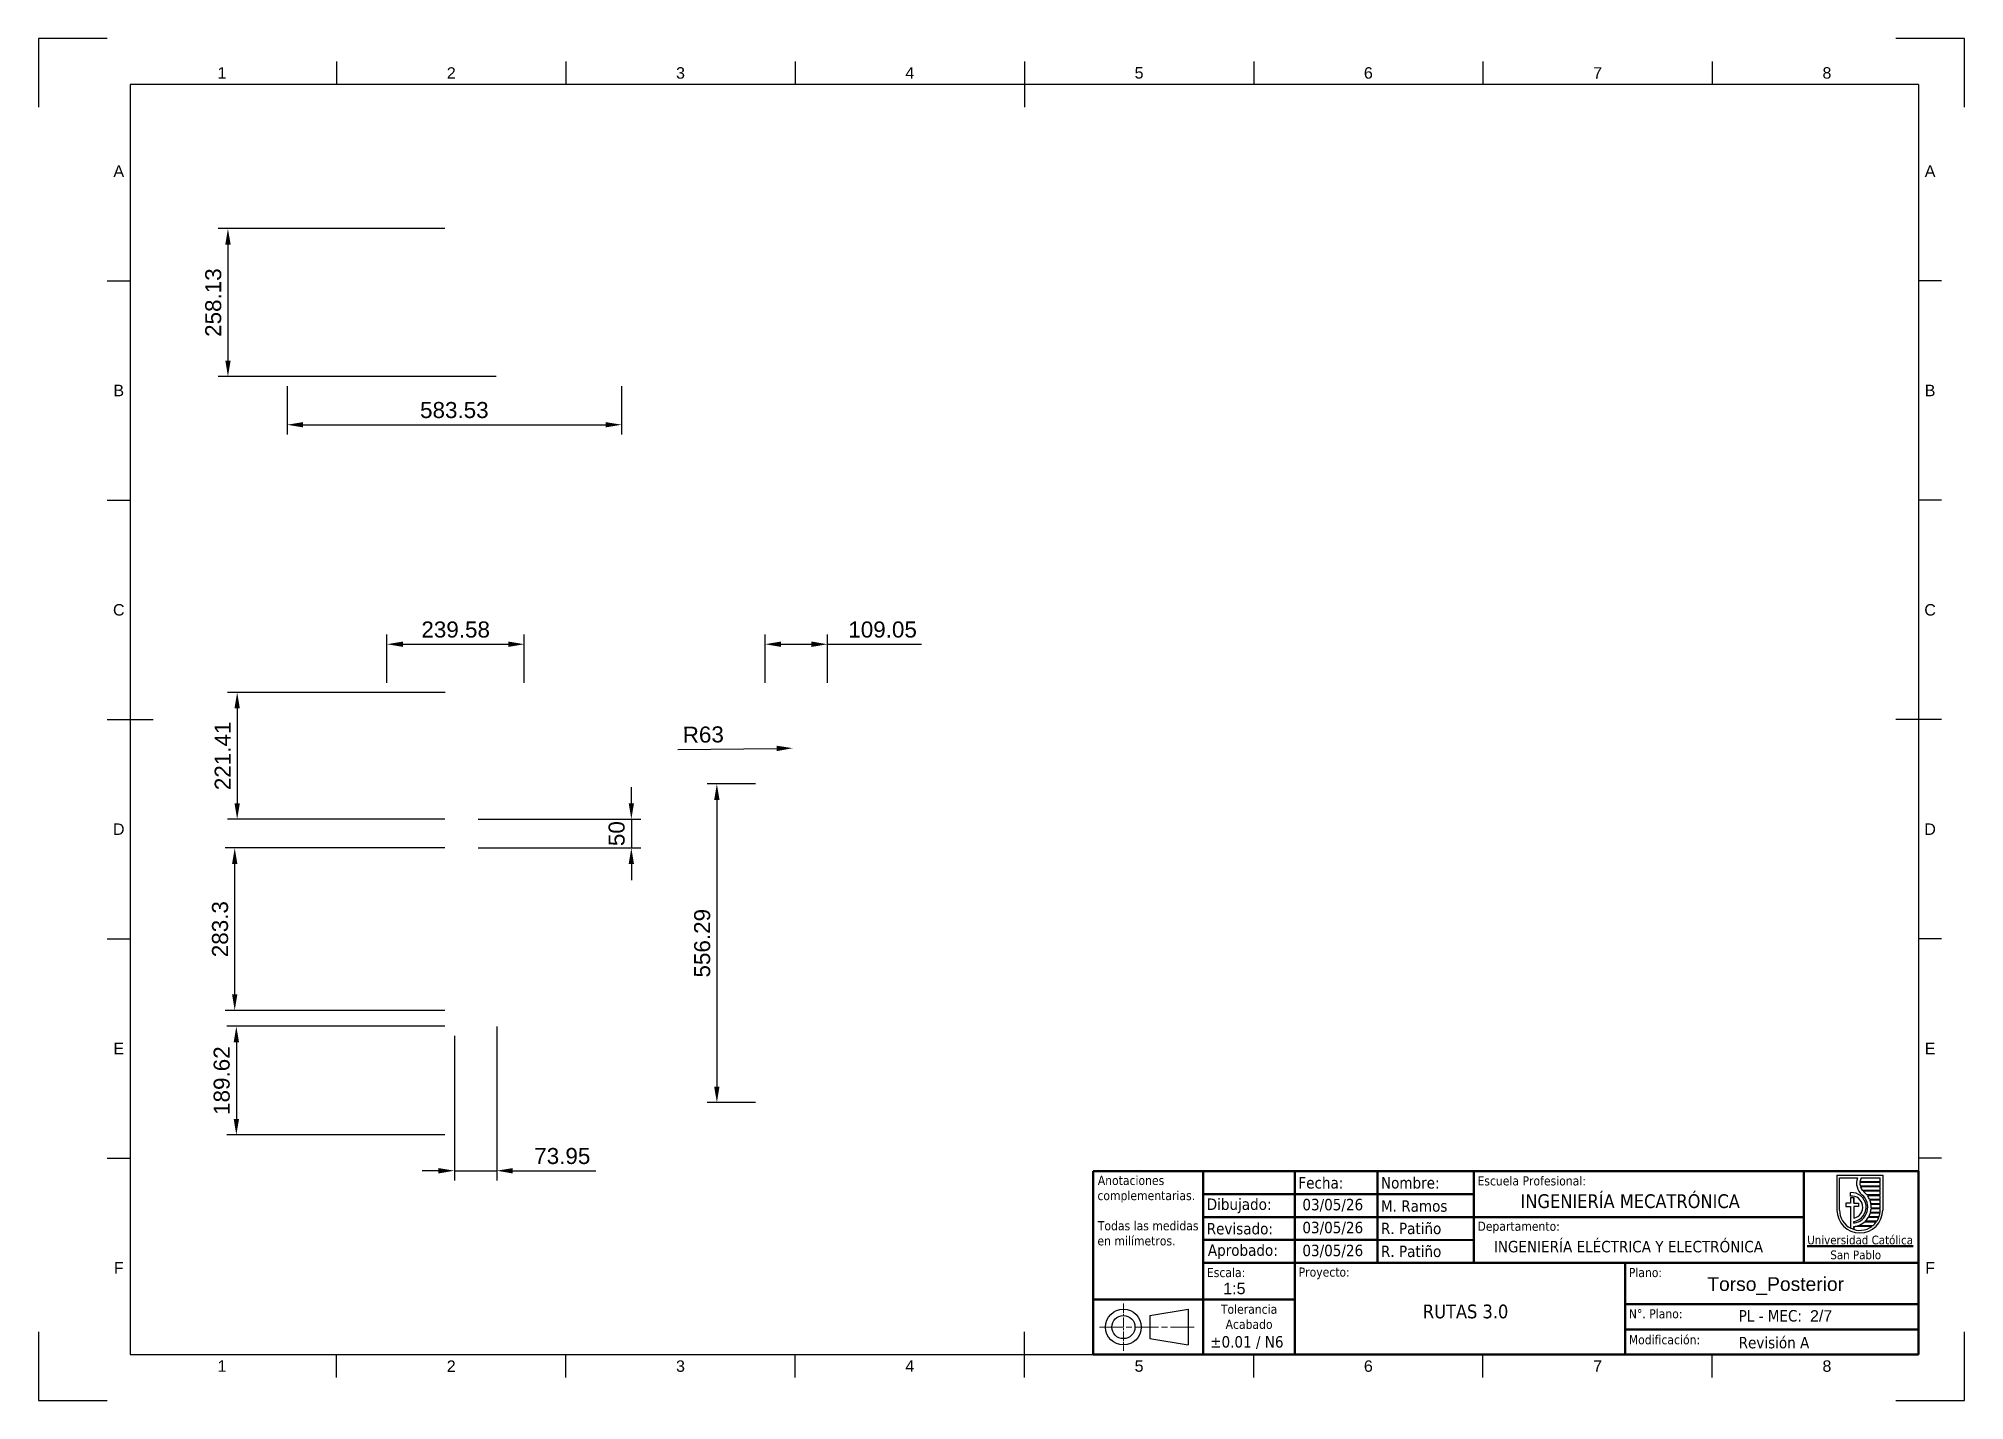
# Paper-space layout 'Torso_2' of a CAD drawing. Header units: millimetres. Extents: x 0 to 420, y 0 to 297.
import ezdxf
from ezdxf.enums import TextEntityAlignment as Align

# ---------------------------------------------------------------- set-up
doc = ezdxf.new("R2010")
doc.units = ezdxf.units.MM
doc.header["$LTSCALE"] = 0.75
doc.linetypes.add('CHAIN', pattern=[0.3543, 0.2362, -0.0295, 0.0591, -0.0295])
for name, color, linetype, lineweight in [('BORDER', 7, 'Continuous', 25), ('FD_Dimensions', 7, 'Continuous', 25), ('Notes', 7, 'Continuous', 25), ('Title (ISO)', 7, 'Continuous', 50), ('TITLEBLOCK', 7, 'Continuous', 35)]:
    doc.layers.add(name, color=color, linetype=linetype, lineweight=lineweight)
doc.styles.add('FusionTitle', font='arial.ttf')
doc.styles.add('MtXpl_Tahoma', font='tahoma.ttf')
doc.styles.add('MtXpl_Tahoma_1', font='tahomabd.ttf')
doc.styles.get("Standard").update_dxf_attribs({"font": 'arial.ttf'})
doc.dimstyles.new('Dim-ISO-25', dxfattribs={"dimtxt": 3.5, "dimasz": 3.5, "dimexe": 2.1, "dimexo": 2.1, "dimgap": 1.4, "dimtad": 1, "dimzin": 12, "dimdsep": 46, "dimtxsty": 'Standard', "dimcen": 0, "dimazin": 3, "dimtp": 0.1, "dimtm": 0.1, "dimtfac": 0.714286, "dimtmove": 0, "dimatfit": 3, "dimfxl": 1, "dimtzin": 12, "dimarcsym": 0})

# ---------------------------------------------------------------- blocks, each defined once
blk = doc.blocks.new('ISO_A3_SHEET')
at = {"layer": 'BORDER'}
for p, q in [((65, 292), (65, 287)), ((115, 292), (115, 287)), ((165, 292), (165, 287)), ((215, 292), (215, 282)), ((265, 292), (265, 287)), ((315, 292), (315, 287)), ((365, 292), (365, 287)), ((410, 287), (20, 287)), ((20, 287), (20, 10)), ((410, 287), (410, 10)), ((15, 244.16666), (20, 244.16666)), ((415, 244.16666), (410, 244.16666)), ((15, 196.33333), (20, 196.33333)), ((415, 196.33333), (410, 196.33333)), ((15, 148.5), (25, 148.5)), ((415, 148.5), (405, 148.5)), ((15, 100.66667), (20, 100.66667)), ((415, 100.66667), (410, 100.66667)), ((15, 52.83334), (20, 52.83334)), ((415, 52.83334), (410, 52.83334)), ((215, 5), (215, 15)), ((20, 10), (410, 10)), ((65, 5), (65, 10)), ((115, 5), (115, 10)), ((165, 5), (165, 10)), ((265, 5), (265, 10)), ((315, 5), (315, 10)), ((365, 5), (365, 10))]:
    blk.add_line(p, q, dxfattribs=at)
at = {"layer": 'Defpoints'}
for p, q in [((15, 297), (0, 297)), ((0, 297), (0, 282)), ((420, 297), (405, 297)), ((420, 282), (420, 297)), ((0, 15), (0, 0)), ((420, 0), (420, 15)), ((0, 0), (15, 0)), ((405, 0), (420, 0))]:
    blk.add_line(p, q, dxfattribs=at)
at = {"layer": 'BORDER', "style": 'FusionTitle'}
for s, p in [('1', (40, 289.5)), ('2', (90, 289.5)), ('3', (140, 289.5)), ('4', (190, 289.5)), ('5', (240, 289.5)), ('6', (290, 289.5)), ('7', (340, 289.5)), ('8', (390, 289.5)), ('A', (17.5, 268.08333)), ('A', (412.5, 268.08333)), ('B', (17.5, 220.25)), ('B', (412.5, 220.25)), ('C', (17.5, 172.41667)), ('C', (412.5, 172.41667)), ('D', (17.5, 124.58334)), ('D', (412.5, 124.58334)), ('E', (17.5, 76.75001)), ('E', (412.5, 76.75001)), ('F', (17.5, 28.91668)), ('F', (412.5, 28.91668)), ('1', (40, 7.5)), ('2', (90, 7.5)), ('3', (140, 7.5)), ('4', (190, 7.5)), ('5', (240, 7.5)), ('6', (290, 7.5)), ('7', (340, 7.5)), ('8', (390, 7.5))]:
    blk.add_text(s, height=2.5, dxfattribs=at).set_placement(p, align=Align.MIDDLE)
blk = doc.blocks.new('MEC_UCSP_2026_ROTULO')
at = {"color": 7, "lineweight": 25}
blk.add_line((-17.82, 39.13), (-7.82, 39.13), dxfattribs=at)
at = {"lineweight": 25}
for p, q in [((-17.82, 39.13), (-17.82, 31.53)), ((-17.26, 31.53), (-17.26, 38.57)), ((-17.26, 38.57), (-13.32, 38.57)), ((-12.52, 38.57), (-8.38, 38.57)), ((-8.38, 37.69), (-8.38, 38.57)), ((-7.82, 39.13), (-7.82, 31.53)), ((-14.86, 34.59), (-14.86, 35.33)), ((-14.86, 34.23), (-14.86, 33.01)), ((-14.86, 34.23), (-14.12, 34.23)), ((-14.12, 34.23), (-14.12, 33.01)), ((-8.38, 37.53), (-12.79, 37.53)), ((-8.38, 37.69), (-12.78, 37.69)), ((-8.38, 36.73), (-12.71, 36.73)), ((-8.38, 36.58), (-12.66, 36.58)), ((-8.38, 35.77), (-12.21, 35.77)), ((-8.38, 35.62), (-12.08, 35.62)), ((-8.38, 34.82), (-11.28, 34.82)), ((-8.38, 34.66), (-11.16, 34.66)), ((-8.38, 33.86), (-10.71, 33.86)), ((-8.38, 33.71), (-10.64, 33.71)), ((-8.38, 36.73), (-8.38, 37.53)), ((-8.38, 35.77), (-8.38, 36.58)), ((-8.38, 34.82), (-8.38, 35.62)), ((-8.38, 33.86), (-8.38, 34.66)), ((-8.38, 32.9), (-8.38, 33.71)), ((-14.86, 33.01), (-15.86, 33.01)), ((-15.86, 33.01), (-15.86, 32.27)), ((-15.86, 32.27), (-14.86, 32.27)), ((-14.86, 32.27), (-14.86, 27.58)), ((-14.12, 33.01), (-13.13, 33.01)), ((-14.12, 32.27), (-14.12, 29.78)), ((-13.13, 32.27), (-14.12, 32.27)), ((-13.13, 33.01), (-13.13, 32.27)), ((-8.7, 29.88), (-11.02, 29.88)), ((-8.64, 30.03), (-10.92, 30.03)), ((-8.44, 30.84), (-10.57, 30.84)), ((-8.41, 30.99), (-10.52, 30.99)), ((-8.38, 32.9), (-10.42, 32.9)), ((-8.38, 32.75), (-10.39, 32.75)), ((-8.38, 31.79), (-10.37, 31.79)), ((-8.38, 31.95), (-10.36, 31.95)), ((-8.38, 31.95), (-8.38, 32.75)), ((-8.38, 31.53), (-8.38, 31.79)), ((-14.12, 29.03), (-14.12, 28.67)), ((-14.12, 27.93), (-14.12, 27.28)), ((-10.17, 27.97), (-13.85, 27.97)), ((-9.97, 28.12), (-13.26, 28.12)), ((-9.22, 28.92), (-11.84, 28.92)), ((-9.12, 29.08), (-11.67, 29.08))]:
    blk.add_line(p, q, dxfattribs=at)
for p, q in [((-14.12, 34.23), (-14.12, 33.01)), ((-14.12, 29.03), (-14.12, 28.67)), ((-14.12, 27.93), (-14.12, 27.28))]:
    blk.add_line(p, q)
for centre, radius, start, end in [((-10.22, 37.4), 3.32, 159.4919, 229.9701), ((-10.22, 37.4), 2.58, 153.2124, 173.7257), ((-14.62, 32.16), 3.17, 279.0593, 94.3439), ((-14.62, 32.16), 2.44, 281.8358, 95.6623), ((-14.62, 32.16), 3.53, 278.1382, 49.9701), ((-10.22, 37.4), 2.58, 177.1373, 195.1765), ((-10.22, 37.4), 2.58, 198.7319, 219.2627), ((-14.62, 32.16), 4.27, 38.4452, 49.9701), ((-14.62, 32.16), 4.27, 23.4265, 35.8674), ((-14.62, 32.16), 4.27, 9.9842, 21.2057), ((-12.82, 31.53), 5, 180, 0), ((-12.82, 31.53), 4.44, 180, 306.7065), ((-14.62, 32.16), 4.27, 313.664, 327.6519), ((-14.62, 32.16), 4.27, 330.0525, 341.8885), ((-14.62, 32.16), 4.27, 344.0373, 355.0278), ((-14.62, 32.16), 4.27, 357.0871, 7.9045), ((-12.82, 31.53), 4.44, 326.5146, 338.2428), ((-12.82, 31.53), 4.44, 340.3541, 351.0741), ((-12.82, 31.53), 4.44, 353.0681, 0), ((-14.62, 32.16), 4.27, 276.7227, 280.4384), ((-14.62, 32.16), 4.27, 288.631, 310.6014), ((-12.82, 31.53), 4.44, 309.8932, 324.1128)]:
    blk.add_arc(centre, radius, start, end, dxfattribs=at)
at = {"lineweight": 35}
blk.add_arc((-10.22, 37.4), 2.58, 223.8063, 229.9701, dxfattribs=at)
at = {"layer": 'Title (ISO)'}
for p, q in [((0, 40), (-180, 40)), ((-180, 40), (-180, 12)), ((-156, 35), (-156, 40)), ((-136, 35), (-136, 40)), ((-118, 35), (-118, 40)), ((-97, 35), (-97, 40)), ((-25, 20), (-25, 40)), ((0, 11), (0, 40)), ((-156, 29.95), (-156, 35)), ((-156, 35), (-136, 35)), ((-136, 35), (-118, 35)), ((-136, 30), (-136, 35)), ((-118, 30), (-118, 35.01)), ((-118, 35), (-97, 35)), ((-97, 30), (-97, 35)), ((-156, 30), (-136, 30)), ((-156, 24.96), (-156, 29.95)), ((-136, 20), (-136, 30)), ((-136, 30), (-136, 30)), ((-118, 30), (-136, 30)), ((-118, 25.06), (-118, 30)), ((-97, 30), (-118, 30)), ((-97, 30), (-25, 30)), ((-97, 25), (-97, 30)), ((-156, 25), (-136, 25)), ((-156, 20), (-156, 24.96)), ((-136, 25), (-118, 25)), ((-118, 20), (-118, 25.06)), ((-97, 24.94), (-118, 25)), ((-97, 20), (-97, 25)), ((-136, 20), (-156, 20)), ((-156, 12), (-156, 20)), ((-136, 12), (-136, 20)), ((-136, 20), (-118, 20)), ((-97, 20), (-118, 20)), ((-97, 20), (-64, 20)), ((-64, 11), (-64, 20)), ((-64, 20), (0, 20)), ((-180, 12), (-156, 12)), ((-180, 0), (-180, 12)), ((-136, 12), (-156, 12)), ((-156, 12), (-156, 0)), ((-136, 12), (-136, 0)), ((-64, 11), (0, 11)), ((-64, 5.5), (-64, 11)), ((0, 0), (0, 11)), ((-64, 0), (-64, 5.5)), ((-64, 5.5), (-0.09, 5.5)), ((-180, 0), (0, 0))]:
    blk.add_line(p, q, dxfattribs=at)
at = {"layer": 'Title (ISO)', "linetype": 'CHAIN', "lineweight": 18, "ltscale": 11.506328}
blk.add_line((-173.41, 11.18), (-173.41, 0.82), dxfattribs=at)
at = {"layer": 'Title (ISO)', "lineweight": 25}
for p, q in [((-167.64, 8.52), (-159.31, 9.9)), ((-167.64, 8.52), (-167.64, 3.48)), ((-159.31, 9.9), (-159.31, 2.1)), ((-167.64, 3.48), (-159.31, 2.1))]:
    blk.add_line(p, q, dxfattribs=at)
at = {"layer": 'Title (ISO)', "linetype": 'CHAIN', "lineweight": 18, "ltscale": 29.126099}
blk.add_line((-178.64, 6), (-158, 6), dxfattribs=at)
at = {"layer": 'Title (ISO)', "lineweight": 25}
for radius in [3.9, 2.52]:
    blk.add_circle((-173.41, 6), radius, dxfattribs=at)
at = {"layer": 'Title (ISO)'}
for s, height, style, p in [('Anotaciones', 2, 'MtXpl_Tahoma', (-179, 36.99)), ('Fecha:', 2.5, 'MtXpl_Tahoma', (-135.25, 36.22)), ('Nombre:', 2.5, 'MtXpl_Tahoma', (-117.25, 36.22)), ('Escuela Profesional:', 2, 'MtXpl_Tahoma', (-96.2, 36.9)), ('complementarias.', 2, 'MtXpl_Tahoma', (-179.08, 33.69)), ('Dibujado:', 2.5, 'MtXpl_Tahoma', (-155.25, 31.55)), ('03/05/26', 2.5, 'MtXpl_Tahoma', (-134.38, 31.47)), ('M. Ramos', 2.5, 'MtXpl_Tahoma', (-117.25, 31.16)), ('INGENIERÍA MECATRÓNICA', 3, 'MtXpl_Tahoma', (-86.81, 31.97)), ('Todas las medidas', 2, 'MtXpl_Tahoma', (-179, 27.11)), ('en milímetros.', 2, 'MtXpl_Tahoma', (-179.08, 23.82)), ('Revisado:', 2.5, 'MtXpl_Tahoma', (-155.25, 26.22)), ('03/05/26', 2.5, 'MtXpl_Tahoma', (-134.38, 26.47)), ('R. Patiño', 2.5, 'MtXpl_Tahoma', (-117.25, 26.27)), ('Departamento:', 2, 'MtXpl_Tahoma', (-96.2, 27)), ('INGENIERÍA ELÉCTRICA Y ELECTRÓNICA', 2.5, 'MtXpl_Tahoma', (-92.63, 22.31)), ('%%UUniversidad Católica', 1.9, 'MtXpl_Tahoma', (-24.29, 24.05)), ('Aprobado:', 2.5, 'MtXpl_Tahoma', (-155, 21.54)), ('03/05/26', 2.5, 'MtXpl_Tahoma', (-134.38, 21.47)), ('R. Patiño', 2.5, 'MtXpl_Tahoma', (-117.25, 21.27)), ('San Pablo', 1.9, 'MtXpl_Tahoma_1', (-19.25, 20.8)), ('Escala:', 2, 'MtXpl_Tahoma', (-155.2, 16.91)), ('Proyecto:', 2, 'MtXpl_Tahoma', (-135.2, 17)), ('Plano:', 2, 'MtXpl_Tahoma', (-63.2, 16.91)), ('Tolerancia', 2, 'MtXpl_Tahoma', (-152.16, 8.91)), ('RUTAS 3.0', 3, 'MtXpl_Tahoma', (-108.11, 7.92)), ('N°. Plano:', 2, 'MtXpl_Tahoma', (-63.2, 7.91)), ('PL - MEC:', 2.5, 'MtXpl_Tahoma', (-39.25, 7.22)), ('Acabado', 2, 'MtXpl_Tahoma', (-151.13, 5.62)), ('Modificación:', 2, 'MtXpl_Tahoma', (-63.2, 2.25)), ('±0.01 / N6', 2.5, 'MtXpl_Tahoma', (-154.49, 1.54)), ('Revisión A', 2.5, 'MtXpl_Tahoma', (-39.25, 1.37))]:
    blk.add_text(s, height=height, dxfattribs=dict(at, style=style)).set_placement(p)
at = {"layer": 'TITLEBLOCK', "lineweight": 13}
for tag, p in [('SCALE', (-151.64, 13.18)), ('SHEET', (-23.69, 7.19))]:
    blk.add_attdef(tag, p, '', height=2.5, dxfattribs=at)
blk = doc.blocks.new('*D239')
at = {"layer": 'Defpoints', "color": 0, "transparency": 16777216}
for p in [(54.21, 223.28), (127.15, 223.28), (127.15, 212.78)]:
    blk.add_point(p, dxfattribs=at)
at = {"layer": 'FD_Dimensions', "color": 0, "lineweight": -2, "transparency": 16777216}
for p, q in [((54.21, 221.18), (54.21, 210.68)), ((127.15, 221.18), (127.15, 210.68)), ((57.71, 212.78), (123.65, 212.78))]:
    blk.add_line(p, q, dxfattribs=at)
at = {"layer": 'FD_Dimensions', "color": 0, "transparency": 16777216}
for points in [[(57.71, 213.36), (57.71, 212.19), (54.21, 212.78)], [(123.65, 213.36), (123.65, 212.19), (127.15, 212.78)]]:
    blk.add_solid(points, dxfattribs=at)
at = {"layer": 'FD_Dimensions', "color": 0, "transparency": 16777216, "insert": (90.68, 215.96), "char_height": 3.5, "attachment_point": 5}
blk.add_mtext('583.53', dxfattribs=at)
blk = doc.blocks.new('*D240')
at = {"layer": 'Defpoints', "color": 0, "transparency": 16777216}
for p in [(90.68, 255.54), (41.31, 223.28), (101.93, 223.28)]:
    blk.add_point(p, dxfattribs=at)
at = {"layer": 'FD_Dimensions', "color": 0, "lineweight": -2, "transparency": 16777216}
for p, q in [((88.58, 255.54), (39.21, 255.54)), ((41.31, 252.04), (41.31, 226.78)), ((99.83, 223.28), (39.21, 223.28))]:
    blk.add_line(p, q, dxfattribs=at)
at = {"layer": 'FD_Dimensions', "color": 0, "transparency": 16777216}
for points in [[(40.73, 252.04), (41.9, 252.04), (41.31, 255.54)], [(40.73, 226.78), (41.9, 226.78), (41.31, 223.28)]]:
    blk.add_solid(points, dxfattribs=at)
at = {"layer": 'FD_Dimensions', "color": 0, "transparency": 16777216, "insert": (38.12, 239.41), "char_height": 3.5, "attachment_point": 5, "rotation": 90}
blk.add_mtext('258.13', dxfattribs=at)
blk = doc.blocks.new('*D241')
at = {"layer": 'Defpoints', "color": 0, "transparency": 16777216}
for p in [(90.68, 81.6), (43.14, 57.9), (90.68, 57.9)]:
    blk.add_point(p, dxfattribs=at)
at = {"layer": 'FD_Dimensions', "color": 0, "lineweight": -2, "transparency": 16777216}
for p, q in [((88.58, 81.6), (41.04, 81.6)), ((43.14, 78.1), (43.14, 61.4)), ((88.58, 57.9), (41.04, 57.9))]:
    blk.add_line(p, q, dxfattribs=at)
at = {"layer": 'FD_Dimensions', "color": 0, "transparency": 16777216}
for points in [[(42.56, 78.1), (43.73, 78.1), (43.14, 81.6)], [(42.56, 61.4), (43.73, 61.4), (43.14, 57.9)]]:
    blk.add_solid(points, dxfattribs=at)
at = {"layer": 'FD_Dimensions', "color": 0, "transparency": 16777216, "insert": (39.96, 69.75), "char_height": 3.5, "attachment_point": 5, "rotation": 90}
blk.add_mtext('189.62', dxfattribs=at)
blk = doc.blocks.new('*D242')
at = {"layer": 'Defpoints', "color": 0, "transparency": 16777216}
for p in [(42.79, 120.49), (90.68, 120.49), (90.68, 85.07)]:
    blk.add_point(p, dxfattribs=at)
at = {"layer": 'FD_Dimensions', "color": 0, "lineweight": -2, "transparency": 16777216}
for p, q in [((88.58, 120.49), (40.69, 120.49)), ((42.79, 88.57), (42.79, 116.99)), ((88.58, 85.07), (40.69, 85.07))]:
    blk.add_line(p, q, dxfattribs=at)
at = {"layer": 'FD_Dimensions', "color": 0, "transparency": 16777216}
for points in [[(42.21, 116.99), (43.37, 116.99), (42.79, 120.49)], [(42.21, 88.57), (43.37, 88.57), (42.79, 85.07)]]:
    blk.add_solid(points, dxfattribs=at)
at = {"layer": 'FD_Dimensions', "color": 0, "transparency": 16777216, "insert": (39.6, 102.78), "char_height": 3.5, "attachment_point": 5, "rotation": 90}
blk.add_mtext('283.3', dxfattribs=at)
blk = doc.blocks.new('*D243')
at = {"layer": 'Defpoints', "color": 0, "transparency": 16777216}
for p in [(90.76, 154.41), (43.32, 126.74), (90.68, 126.74)]:
    blk.add_point(p, dxfattribs=at)
at = {"layer": 'FD_Dimensions', "color": 0, "lineweight": -2, "transparency": 16777216}
for p, q in [((88.66, 154.41), (41.22, 154.41)), ((43.32, 150.91), (43.32, 130.24)), ((88.58, 126.74), (41.22, 126.74))]:
    blk.add_line(p, q, dxfattribs=at)
at = {"layer": 'FD_Dimensions', "color": 0, "transparency": 16777216}
for points in [[(42.74, 150.91), (43.9, 150.91), (43.32, 154.41)], [(42.74, 130.24), (43.9, 130.24), (43.32, 126.74)]]:
    blk.add_solid(points, dxfattribs=at)
at = {"layer": 'FD_Dimensions', "color": 0, "transparency": 16777216, "insert": (40.16, 140.57), "char_height": 3.5, "attachment_point": 5, "rotation": 90}
blk.add_mtext('221.41', dxfattribs=at)
blk = doc.blocks.new('*D244')
at = {"layer": 'Defpoints', "color": 0, "transparency": 16777216}
for p in [(158.43, 134.48), (147.93, 64.95), (158.43, 64.95)]:
    blk.add_point(p, dxfattribs=at)
at = {"layer": 'FD_Dimensions', "color": 0, "lineweight": -2, "transparency": 16777216}
for p, q in [((156.33, 134.48), (145.83, 134.48)), ((147.93, 130.98), (147.93, 68.45)), ((156.33, 64.95), (145.83, 64.95))]:
    blk.add_line(p, q, dxfattribs=at)
at = {"layer": 'FD_Dimensions', "color": 0, "transparency": 16777216}
for points in [[(147.34, 130.98), (148.51, 130.98), (147.93, 134.48)], [(147.34, 68.45), (148.51, 68.45), (147.93, 64.95)]]:
    blk.add_solid(points, dxfattribs=at)
at = {"layer": 'FD_Dimensions', "color": 0, "transparency": 16777216, "insert": (144.74, 99.71), "char_height": 3.5, "attachment_point": 5, "rotation": 90}
blk.add_mtext('556.29', dxfattribs=at)
blk = doc.blocks.new('*D245')
at = {"layer": 'Defpoints', "color": 0, "transparency": 16777216}
for p in [(148.73, 142.05), (156.61, 142.14)]:
    blk.add_point(p, dxfattribs=at)
at = {"layer": 'FD_Dimensions', "color": 0, "lineweight": -2, "transparency": 16777216}
blk.add_line((139.43, 141.93), (160.98, 142.2), dxfattribs=at)
at = {"layer": 'FD_Dimensions', "color": 0, "transparency": 16777216}
blk.add_solid([(160.98, 142.78), (160.99, 141.61), (164.48, 142.24)], dxfattribs=at)
at = {"layer": 'FD_Dimensions', "color": 0, "transparency": 16777216, "insert": (144.97, 145.19), "char_height": 3.5, "attachment_point": 5, "rotation": 0.7023}
blk.add_mtext('R63', dxfattribs=at)
blk = doc.blocks.new('*D246')
at = {"layer": 'Defpoints', "color": 0, "transparency": 16777216}
for p in [(172.06, 164.91), (158.43, 154.41), (172.06, 154.41)]:
    blk.add_point(p, dxfattribs=at)
at = {"layer": 'FD_Dimensions', "color": 0, "lineweight": -2, "transparency": 16777216}
for p, q in [((158.43, 156.51), (158.43, 167.01)), ((161.93, 164.91), (168.56, 164.91)), ((172.06, 156.51), (172.06, 167.01)), ((172.06, 164.91), (192.58, 164.91))]:
    blk.add_line(p, q, dxfattribs=at)
at = {"layer": 'FD_Dimensions', "color": 0, "transparency": 16777216}
for points in [[(161.93, 165.5), (161.93, 164.33), (158.43, 164.91)], [(168.56, 165.5), (168.56, 164.33), (172.06, 164.91)]]:
    blk.add_solid(points, dxfattribs=at)
at = {"layer": 'FD_Dimensions', "color": 0, "transparency": 16777216, "insert": (184.07, 168.1), "char_height": 3.5, "attachment_point": 5}
blk.add_mtext('109.05', dxfattribs=at)
blk = doc.blocks.new('*D248')
at = {"layer": 'Defpoints', "color": 0, "transparency": 16777216}
for p in [(105.94, 164.91), (75.99, 154.41), (105.94, 154.41)]:
    blk.add_point(p, dxfattribs=at)
at = {"layer": 'FD_Dimensions', "color": 0, "lineweight": -2, "transparency": 16777216}
for p, q in [((75.99, 156.51), (75.99, 167.01)), ((79.49, 164.91), (102.44, 164.91)), ((105.94, 156.51), (105.94, 167.01))]:
    blk.add_line(p, q, dxfattribs=at)
at = {"layer": 'FD_Dimensions', "color": 0, "transparency": 16777216}
for points in [[(79.49, 165.5), (79.49, 164.33), (75.99, 164.91)], [(102.44, 165.5), (102.44, 164.33), (105.94, 164.91)]]:
    blk.add_solid(points, dxfattribs=at)
at = {"layer": 'FD_Dimensions', "color": 0, "transparency": 16777216, "insert": (90.97, 168.1), "char_height": 3.5, "attachment_point": 5}
blk.add_mtext('239.58', dxfattribs=at)
blk = doc.blocks.new('*D571')
at = {"layer": 'Defpoints', "color": 0, "transparency": 16777216}
for p in [(90.68, 81.6), (99.92, 83.62), (99.92, 50.1)]:
    blk.add_point(p, dxfattribs=at)
at = {"layer": 'FD_Dimensions', "color": 0, "lineweight": -2, "transparency": 16777216}
for p, q in [((99.92, 81.52), (99.92, 48)), ((90.68, 79.5), (90.68, 48)), ((87.18, 50.1), (83.68, 50.1)), ((90.68, 50.1), (99.92, 50.1)), ((103.42, 50.1), (121.53, 50.1))]:
    blk.add_line(p, q, dxfattribs=at)
at = {"layer": 'FD_Dimensions', "color": 0, "transparency": 16777216}
for points in [[(87.18, 50.68), (87.18, 49.51), (90.68, 50.1)], [(103.42, 50.68), (103.42, 49.51), (99.92, 50.1)]]:
    blk.add_solid(points, dxfattribs=at)
at = {"layer": 'FD_Dimensions', "color": 0, "transparency": 16777216, "insert": (114.22, 53.29), "char_height": 3.5, "attachment_point": 5}
blk.add_mtext('73.95', dxfattribs=at)
blk = doc.blocks.new('*D572')
at = {"layer": 'Defpoints', "color": 0, "transparency": 16777216}
for p in [(93.8, 126.74), (93.8, 120.49), (129.28, 120.49)]:
    blk.add_point(p, dxfattribs=at)
at = {"layer": 'FD_Dimensions', "color": 0, "lineweight": -2, "transparency": 16777216}
for p, q in [((129.28, 130.24), (129.28, 133.74)), ((95.9, 126.74), (131.38, 126.74)), ((129.28, 126.74), (129.28, 120.49)), ((95.9, 120.49), (131.38, 120.49)), ((129.28, 116.99), (129.28, 113.49))]:
    blk.add_line(p, q, dxfattribs=at)
at = {"layer": 'FD_Dimensions', "color": 0, "transparency": 16777216}
for points in [[(128.7, 130.24), (129.86, 130.24), (129.28, 126.74)], [(128.7, 116.99), (129.86, 116.99), (129.28, 120.49)]]:
    blk.add_solid(points, dxfattribs=at)
at = {"layer": 'FD_Dimensions', "color": 0, "transparency": 16777216, "insert": (126.09, 123.61), "char_height": 3.5, "attachment_point": 5, "rotation": 90}
blk.add_mtext('50', dxfattribs=at)

psp = doc.layouts.new('Torso_2')

# ---------------------------------------------------------------- block references
at = {"layer": 'BORDER'}
psp.add_blockref('ISO_A3_SHEET', (0, 0), dxfattribs=at)
at = {"layer": 'TITLEBLOCK'}
psp.add_blockref('MEC_UCSP_2026_ROTULO', (410, 10), dxfattribs=at).add_auto_attribs({'SCALE': '1:5', 'SHEET': '2/7'})

# ---------------------------------------------------------------- texts
at = {"layer": 'Notes', "insert": (346.8068, 26.89), "char_height": 3, "attachment_point": 1}
psp.add_mtext_dynamic_manual_height_columns('\\pi17.11357;Torso_Posterior', width=64, gutter_width=17.5, heights=[0], dxfattribs=at)

# ---------------------------------------------------------------- dimensions: what is measured, and where the dimension line sits
at = {"layer": 'FD_Dimensions'}
for base, p1, p2, picture, middle in [((41.3127, 223.2764), (90.6764, 255.5432), (101.9264, 223.2764), '*D240', (38.1245, 239.4098)), ((43.3206, 126.7358), (90.7598, 154.4119), (90.6764, 126.7358), '*D243', (40.1635, 140.5739))]:
    dim = psp.add_linear_dim(base=base, p1=p1, p2=p2, angle=90, dimstyle='Dim-ISO-25', override={"dimlfac": -8, "dimclrd": 0, "dimclre": 0}, dxfattribs=at)
    dim.commit()
    dim.dimension.update_dxf_attribs({"geometry": picture, "text_midpoint": middle})
for p1, p2, distance, picture, middle in [((54.2101, 223.2764), (127.1517, 223.2764), -10.5, '*D239', (90.6809, 215.9646)), ((75.9922, 154.4119), (105.9399, 154.4119), 10.5, '*D248', (90.966, 168.1001)), ((158.4261, 154.4119), (172.0573, 154.4119), 10.5, '*D246', (184.0707, 168.0989)), ((158.4261, 134.4815), (158.4261, 64.9453), -10.5, '*D244', (144.7391, 99.7134)), ((90.6764, 85.0733), (90.6764, 120.4858), 47.887, '*D242', (39.6012, 102.7796)), ((90.6764, 81.5983), (90.6764, 57.8959), -47.5328, '*D241', (39.9565, 69.7471))]:
    dim = psp.add_aligned_dim(p1=p1, p2=p2, distance=distance, dimstyle='Dim-ISO-25', override={"dimlfac": -8, "dimclrd": 0, "dimclre": 0}, dxfattribs=at)
    dim.commit()
    dim.dimension.update_dxf_attribs({"geometry": picture, "text_midpoint": middle})
dim = psp.add_radius_dim(center=(156.6086, 142.1439), mpoint=(148.7342, 142.0474), dimstyle='Dim-ISO-25', override={"dimlfac": -8, "dimse1": 1}, dxfattribs=at)
dim.commit()
dim.dimension.update_dxf_attribs({"geometry": '*D245', "text_midpoint": (145.0063, 142.0017), "dimtype": 164})
dim = psp.add_linear_dim(base=(129.279, 120.4858), p1=(93.8014, 126.7358), p2=(93.8014, 120.4858), angle=270, dimstyle='Dim-ISO-25', override={"dimlfac": -8}, dxfattribs=at)
dim.commit()
dim.dimension.update_dxf_attribs({"geometry": '*D572', "text_midpoint": (129.279, 123.6108), "dimtype": 161})
dim = psp.add_linear_dim(base=(99.91953, 50.0983), p1=(90.67637, 81.5983), p2=(99.91953, 83.61984), dimstyle='Dim-ISO-25', override={"dimlfac": -8, "dimclrd": 0, "dimclre": 0}, dxfattribs=at)
dim.commit()
dim.dimension.update_dxf_attribs({"geometry": '*D571', "text_midpoint": (114.22369, 53.2865)})

doc.saveas('drawing.dxf')
